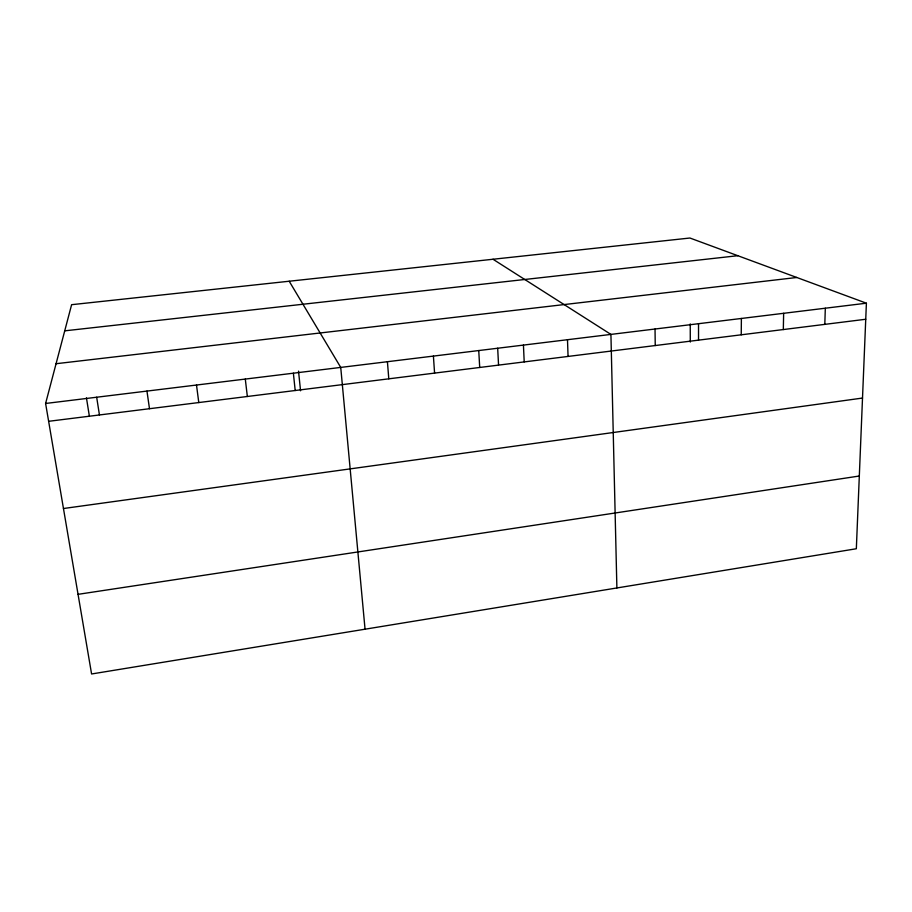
<?xml version="1.0" encoding="UTF-8"?>
<svg xmlns="http://www.w3.org/2000/svg" width="912" height="912" viewBox="0 0 912 912"><rect width="100%" height="100%" fill="white"/><g stroke="black" fill="none" stroke-linecap="round" stroke-linejoin="round"><path stroke-width="1.37" d="M741.228 334.807L741.388 318.47M783.317 329.551L783.647 313.306M824.813 324.364L825.314 308.21M866.4 303.194L856.334 548.75L91.588 673.979L45.6 403.469L71.615 304.688L689.939 238.021L866.4 303.194L45.6 403.469M78.044 594.339L859.321 476.018M63.452 508.52L862.513 398.054M48.632 421.31L865.739 319.257M56.065 363.717L796.803 277.487M64.729 330.839L737.831 255.702M493.004 259.247L610.926 334.408L616.888 587.966M289.195 281.227L340.735 367.411L365.051 629.2M86.446 397.849L89.308 415.804M96.672 397.233L99.442 414.96M146.957 391.088L149.488 408.713M196.502 385.035L198.782 402.557M245.294 379.073L247.346 396.492M293.368 373.202L295.192 390.507M298.52 371.138L300.561 390.792M387.418 361.711L388.797 378.822M433.405 356.09L434.579 373.099M478.743 350.55L479.712 367.468M497.678 348.224L498.533 364.663M523.431 345.089L524.206 361.904M567.492 339.709L568.062 356.432M655.033 329.015L655.238 345.545M690.236 323.92L690.293 342.057M698.524 323.703L698.535 340.13"/></g></svg>
